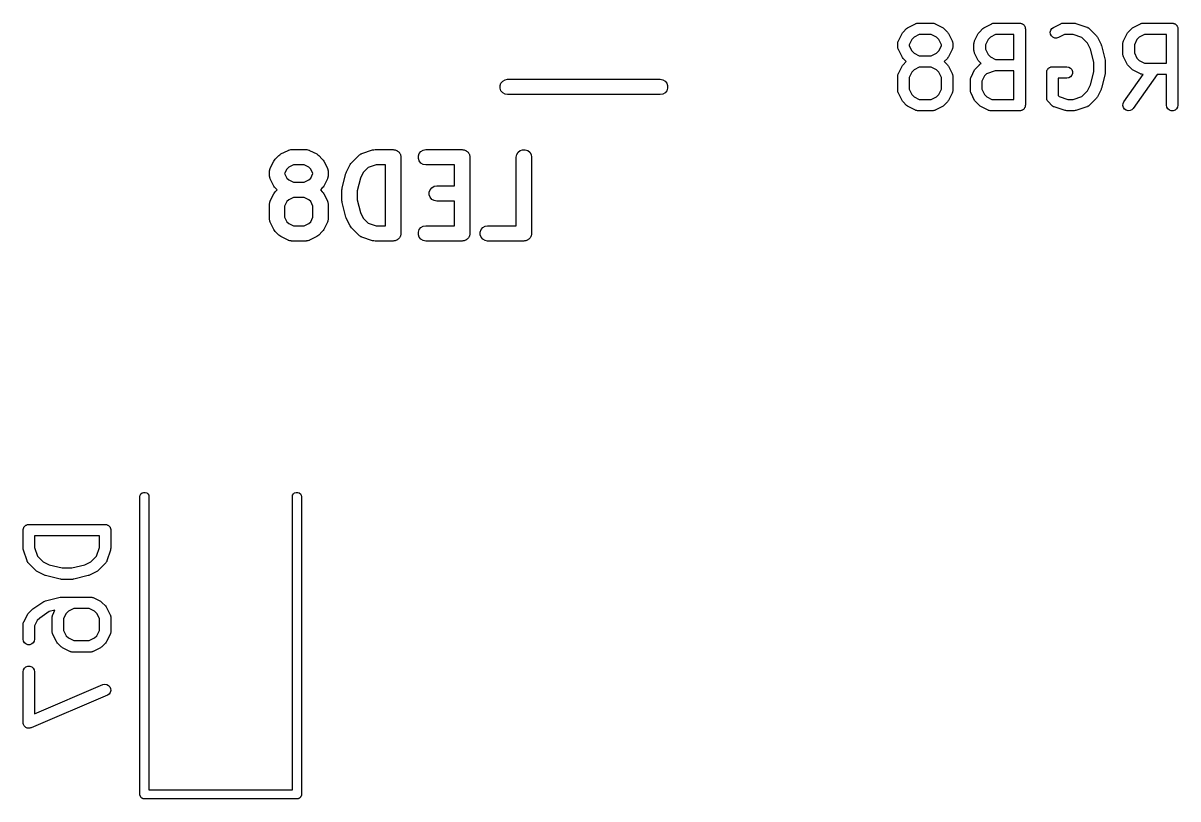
# Model space of a CAD drawing. Extents: x 48 to 353, y -143 to -50.
# Drawn here: x 160.92 to 176.06, y -135.66 to -125.49 of the extents above; entities that cross this region are included whole.
import ezdxf

# ---------------------------------------------------------------- set-up
doc = ezdxf.new("R2010")
doc.units = 0
doc.header["$MEASUREMENT"] = 0
doc.layers.add('BLACK', color=7, linetype='CONTINUOUS')

msp = doc.modelspace()

# ---------------------------------------------------------------- linework, layer by layer
at = {"layer": 'Black'}
for p, q in [((172.528, -125.544), (172.623, -125.496)), ((172.623, -125.496), (172.627, -125.495)), ((172.627, -125.495), (172.631, -125.493)), ((172.631, -125.493), (172.64, -125.491)), ((172.64, -125.491), (172.648, -125.489)), ((172.648, -125.489), (172.653, -125.489)), ((172.653, -125.489), (172.657, -125.488)), ((172.657, -125.488), (172.847, -125.488)), ((172.847, -125.488), (172.851, -125.489)), ((172.851, -125.489), (172.856, -125.489)), ((172.856, -125.489), (172.864, -125.491)), ((172.864, -125.491), (172.873, -125.493)), ((172.873, -125.493), (172.877, -125.495)), ((172.877, -125.495), (172.881, -125.496)), ((172.881, -125.496), (172.976, -125.544)), ((173.528, -125.544), (173.623, -125.496)), ((173.623, -125.496), (173.627, -125.495)), ((173.627, -125.495), (173.631, -125.493)), ((173.631, -125.493), (173.64, -125.491)), ((173.64, -125.491), (173.648, -125.489)), ((173.648, -125.489), (173.653, -125.489)), ((173.653, -125.489), (173.657, -125.488)), ((173.657, -125.488), (173.99, -125.488)), ((173.99, -125.488), (173.997, -125.49)), ((173.997, -125.49), (174.003, -125.49)), ((174.003, -125.49), (174.009, -125.492)), ((174.009, -125.492), (174.016, -125.493)), ((174.016, -125.493), (174.021, -125.496)), ((174.021, -125.496), (174.028, -125.498)), ((174.028, -125.498), (174.033, -125.503)), ((174.033, -125.503), (174.038, -125.506)), ((174.038, -125.506), (174.043, -125.511)), ((174.043, -125.511), (174.048, -125.515)), ((174.048, -125.515), (174.051, -125.521)), ((174.051, -125.521), (174.055, -125.526)), ((174.055, -125.526), (174.057, -125.532)), ((174.057, -125.532), (174.061, -125.538)), ((174.061, -125.538), (174.062, -125.544)), ((174.433, -125.544), (174.528, -125.496)), ((174.528, -125.496), (174.532, -125.495)), ((174.532, -125.495), (174.536, -125.493)), ((174.536, -125.493), (174.545, -125.491)), ((174.545, -125.491), (174.553, -125.489)), ((174.553, -125.489), (174.557, -125.489)), ((174.557, -125.489), (174.562, -125.488)), ((174.562, -125.488), (174.704, -125.488)), ((174.704, -125.488), (174.716, -125.49)), ((174.716, -125.49), (174.728, -125.492)), ((174.728, -125.492), (174.871, -125.54)), ((174.871, -125.54), (174.875, -125.542)), ((174.875, -125.542), (174.879, -125.543)), ((174.879, -125.543), (174.886, -125.548)), ((175.48, -125.544), (175.576, -125.496)), ((175.576, -125.496), (175.58, -125.495)), ((175.58, -125.495), (175.583, -125.493)), ((175.583, -125.493), (175.592, -125.491)), ((175.592, -125.491), (175.601, -125.489)), ((175.601, -125.489), (175.605, -125.489)), ((175.605, -125.489), (175.609, -125.488)), ((175.609, -125.488), (175.99, -125.488)), ((175.99, -125.488), (175.997, -125.49)), ((175.997, -125.49), (176.003, -125.49)), ((176.003, -125.49), (176.009, -125.492)), ((176.009, -125.492), (176.016, -125.493)), ((176.016, -125.493), (176.021, -125.496)), ((176.021, -125.496), (176.028, -125.498)), ((176.028, -125.498), (176.033, -125.503)), ((176.033, -125.503), (176.038, -125.506)), ((176.038, -125.506), (176.043, -125.511)), ((176.043, -125.511), (176.048, -125.515)), ((176.048, -125.515), (176.051, -125.521)), ((176.051, -125.521), (176.055, -125.526)), ((176.055, -125.526), (176.057, -125.532)), ((176.057, -125.532), (176.061, -125.538)), ((176.061, -125.538), (176.062, -125.544)), ((172.399, -125.72), (172.447, -125.625)), ((172.447, -125.625), (172.454, -125.615)), ((172.454, -125.615), (172.461, -125.606)), ((172.461, -125.606), (172.508, -125.558)), ((172.508, -125.558), (172.518, -125.551)), ((172.518, -125.551), (172.528, -125.544)), ((172.606, -125.673), (172.576, -125.703)), ((172.674, -125.638), (172.606, -125.673)), ((172.83, -125.638), (172.674, -125.638)), ((172.898, -125.673), (172.83, -125.638)), ((172.928, -125.703), (172.898, -125.673)), ((172.976, -125.544), (172.986, -125.551)), ((172.986, -125.551), (172.996, -125.558)), ((172.996, -125.558), (173.043, -125.606)), ((173.043, -125.606), (173.05, -125.615)), ((173.05, -125.615), (173.057, -125.625)), ((173.057, -125.625), (173.105, -125.72)), ((173.399, -125.72), (173.447, -125.625)), ((173.447, -125.625), (173.454, -125.615)), ((173.454, -125.615), (173.461, -125.606)), ((173.461, -125.606), (173.508, -125.558)), ((173.508, -125.558), (173.518, -125.551)), ((173.518, -125.551), (173.528, -125.544)), ((173.606, -125.673), (173.576, -125.703)), ((173.674, -125.638), (173.606, -125.673)), ((173.915, -125.638), (173.674, -125.638)), ((173.915, -125.965), (173.915, -125.638)), ((174.062, -125.544), (174.064, -125.55)), ((174.064, -125.55), (174.064, -125.557)), ((174.064, -125.557), (174.065, -125.563)), ((174.065, -125.563), (174.065, -126.563)), ((174.391, -125.607), (174.397, -125.581)), ((174.394, -125.632), (174.391, -125.607)), ((174.406, -125.656), (174.394, -125.632)), ((174.397, -125.581), (174.412, -125.559)), ((174.425, -125.674), (174.406, -125.656)), ((174.412, -125.559), (174.433, -125.544)), ((174.449, -125.684), (174.425, -125.674)), ((174.475, -125.686), (174.449, -125.684)), ((174.5, -125.678), (174.475, -125.686)), ((174.579, -125.638), (174.5, -125.678)), ((174.692, -125.638), (174.579, -125.638)), ((174.807, -125.677), (174.692, -125.638)), ((174.881, -125.751), (174.807, -125.677)), ((174.886, -125.548), (174.894, -125.552)), ((174.894, -125.552), (174.897, -125.555)), ((174.897, -125.555), (174.9, -125.558)), ((174.9, -125.558), (174.996, -125.653)), ((174.996, -125.653), (175.002, -125.663)), ((175.002, -125.663), (175.01, -125.673)), ((175.01, -125.673), (175.057, -125.768)), ((175.352, -125.72), (175.399, -125.625)), ((175.399, -125.625), (175.406, -125.615)), ((175.406, -125.615), (175.413, -125.606)), ((175.413, -125.606), (175.461, -125.558)), ((175.461, -125.558), (175.471, -125.551)), ((175.471, -125.551), (175.48, -125.544)), ((175.558, -125.673), (175.528, -125.703)), ((175.627, -125.638), (175.558, -125.673)), ((175.915, -125.638), (175.627, -125.638)), ((175.915, -126.012), (175.915, -125.638)), ((176.062, -125.544), (176.064, -125.55)), ((176.064, -125.55), (176.064, -125.557)), ((176.064, -125.557), (176.065, -125.563)), ((176.065, -125.563), (176.065, -126.563)), ((172.391, -125.754), (172.392, -125.75)), ((172.391, -125.801), (172.391, -125.754)), ((172.392, -125.806), (172.391, -125.801)), ((172.392, -125.745), (172.394, -125.737)), ((172.392, -125.75), (172.392, -125.745)), ((172.392, -125.81), (172.392, -125.806)), ((172.394, -125.818), (172.392, -125.81)), ((172.394, -125.737), (172.396, -125.728)), ((172.396, -125.827), (172.394, -125.818)), ((172.396, -125.728), (172.398, -125.724)), ((172.398, -125.831), (172.396, -125.827)), ((172.398, -125.724), (172.399, -125.72)), ((172.399, -125.835), (172.398, -125.831)), ((172.447, -125.93), (172.399, -125.835)), ((172.576, -125.703), (172.541, -125.772)), ((172.541, -125.772), (172.541, -125.784)), ((172.541, -125.784), (172.576, -125.852)), ((172.963, -125.772), (172.928, -125.703)), ((172.928, -125.852), (172.963, -125.784)), ((172.963, -125.784), (172.963, -125.772)), ((173.105, -125.835), (173.057, -125.93)), ((173.105, -125.72), (173.106, -125.724)), ((173.106, -125.831), (173.105, -125.835)), ((173.106, -125.724), (173.108, -125.728)), ((173.108, -125.827), (173.106, -125.831)), ((173.108, -125.728), (173.11, -125.737)), ((173.11, -125.818), (173.108, -125.827)), ((173.11, -125.737), (173.112, -125.745)), ((173.112, -125.81), (173.11, -125.818)), ((173.112, -125.745), (173.112, -125.75)), ((173.112, -125.75), (173.113, -125.754)), ((173.113, -125.801), (173.112, -125.806)), ((173.112, -125.806), (173.112, -125.81)), ((173.113, -125.754), (173.113, -125.801)), ((173.391, -125.754), (173.392, -125.75)), ((173.391, -125.849), (173.391, -125.754)), ((173.392, -125.745), (173.394, -125.737)), ((173.392, -125.75), (173.392, -125.745)), ((173.394, -125.737), (173.396, -125.728)), ((173.396, -125.728), (173.398, -125.724)), ((173.398, -125.724), (173.399, -125.72)), ((173.576, -125.703), (173.541, -125.772)), ((173.541, -125.772), (173.541, -125.831)), ((173.541, -125.831), (173.576, -125.9)), ((174.919, -125.828), (174.881, -125.751)), ((174.963, -126.001), (174.919, -125.828)), ((175.057, -125.768), (175.06, -125.776)), ((175.06, -125.776), (175.063, -125.783)), ((175.063, -125.783), (175.11, -125.974)), ((175.344, -125.745), (175.347, -125.737)), ((175.344, -125.75), (175.344, -125.745)), ((175.344, -125.754), (175.344, -125.75)), ((175.344, -125.897), (175.344, -125.754)), ((175.347, -125.737), (175.348, -125.728)), ((175.348, -125.728), (175.35, -125.724)), ((175.35, -125.724), (175.352, -125.72)), ((175.528, -125.703), (175.494, -125.772)), ((175.494, -125.772), (175.494, -125.879)), ((172.454, -125.94), (172.447, -125.93)), ((172.461, -125.95), (172.454, -125.94)), ((172.503, -125.992), (172.461, -125.95)), ((172.461, -126.034), (172.503, -125.992)), ((172.576, -125.852), (172.606, -125.883)), ((172.606, -125.883), (172.674, -125.917)), ((172.674, -125.917), (172.83, -125.917)), ((172.83, -125.917), (172.898, -125.883)), ((172.898, -125.883), (172.928, -125.852)), ((173.043, -125.95), (173.001, -125.992)), ((173.001, -125.992), (173.043, -126.034)), ((173.05, -125.94), (173.043, -125.95)), ((173.057, -125.93), (173.05, -125.94)), ((173.392, -125.853), (173.391, -125.849)), ((173.392, -125.858), (173.392, -125.853)), ((173.394, -125.866), (173.392, -125.858)), ((173.396, -125.875), (173.394, -125.866)), ((173.398, -125.878), (173.396, -125.875)), ((173.399, -125.883), (173.398, -125.878)), ((173.447, -125.978), (173.399, -125.883)), ((173.454, -125.988), (173.447, -125.978)), ((173.461, -125.997), (173.454, -125.988)), ((173.483, -126.019), (173.461, -125.997)), ((173.576, -125.9), (173.606, -125.93)), ((173.606, -125.93), (173.674, -125.965)), ((173.674, -125.965), (173.915, -125.965)), ((175.11, -125.974), (175.111, -125.983)), ((175.111, -125.983), (175.113, -125.992)), ((175.113, -125.992), (175.113, -126.135)), ((175.344, -125.901), (175.344, -125.897)), ((175.344, -125.905), (175.344, -125.901)), ((175.347, -125.914), (175.344, -125.905)), ((175.348, -125.922), (175.347, -125.914)), ((175.35, -125.926), (175.348, -125.922)), ((175.352, -125.93), (175.35, -125.926)), ((175.399, -126.025), (175.352, -125.93)), ((175.494, -125.879), (175.528, -125.948)), ((175.528, -125.948), (175.558, -125.978)), ((175.558, -125.978), (175.627, -126.012)), ((172.398, -126.153), (172.399, -126.149)), ((172.399, -126.149), (172.447, -126.054)), ((172.447, -126.054), (172.454, -126.044)), ((172.454, -126.044), (172.461, -126.034)), ((172.576, -126.132), (172.541, -126.2)), ((172.606, -126.101), (172.576, -126.132)), ((172.674, -126.067), (172.606, -126.101)), ((172.83, -126.067), (172.674, -126.067)), ((172.898, -126.101), (172.83, -126.067)), ((172.928, -126.132), (172.898, -126.101)), ((172.963, -126.2), (172.928, -126.132)), ((173.043, -126.034), (173.05, -126.044)), ((173.05, -126.044), (173.057, -126.054)), ((173.057, -126.054), (173.105, -126.149)), ((173.105, -126.149), (173.106, -126.153)), ((173.352, -126.197), (173.399, -126.101)), ((173.399, -126.101), (173.406, -126.092)), ((173.406, -126.092), (173.413, -126.082)), ((173.413, -126.082), (173.461, -126.034)), ((173.461, -126.034), (173.464, -126.032)), ((173.464, -126.032), (173.467, -126.028)), ((173.467, -126.028), (173.475, -126.024)), ((173.475, -126.024), (173.482, -126.019)), ((173.482, -126.019), (173.483, -126.019)), ((173.669, -126.115), (173.554, -126.153)), ((173.915, -126.115), (173.669, -126.115)), ((173.915, -126.488), (173.915, -126.115)), ((174.344, -126.135), (174.345, -126.128)), ((174.344, -126.468), (174.344, -126.135)), ((174.345, -126.122), (174.347, -126.116)), ((174.345, -126.128), (174.345, -126.122)), ((174.347, -126.116), (174.348, -126.109)), ((174.348, -126.109), (174.351, -126.103)), ((174.351, -126.103), (174.354, -126.097)), ((174.354, -126.097), (174.358, -126.092)), ((174.358, -126.092), (174.361, -126.087)), ((174.361, -126.087), (174.366, -126.082)), ((174.366, -126.082), (174.37, -126.077)), ((174.37, -126.077), (174.376, -126.074)), ((174.376, -126.074), (174.381, -126.07)), ((174.381, -126.07), (174.387, -126.068)), ((174.387, -126.068), (174.393, -126.064)), ((174.393, -126.064), (174.399, -126.063)), ((174.399, -126.063), (174.406, -126.061)), ((174.406, -126.061), (174.412, -126.061)), ((174.412, -126.061), (174.419, -126.06)), ((174.419, -126.06), (174.609, -126.06)), ((174.609, -126.06), (174.635, -126.064)), ((174.635, -126.064), (174.657, -126.077)), ((174.657, -126.077), (174.674, -126.097)), ((174.674, -126.097), (174.683, -126.122)), ((174.683, -126.148), (174.674, -126.172)), ((174.683, -126.122), (174.683, -126.148)), ((174.919, -126.299), (174.963, -126.126)), ((174.963, -126.126), (174.963, -126.001)), ((175.111, -126.144), (175.11, -126.153)), ((175.113, -126.135), (175.111, -126.144)), ((175.406, -126.035), (175.399, -126.025)), ((175.413, -126.045), (175.406, -126.035)), ((175.461, -126.093), (175.413, -126.045)), ((175.471, -126.099), (175.461, -126.093)), ((175.48, -126.107), (175.471, -126.099)), ((175.576, -126.154), (175.48, -126.107)), ((175.627, -126.012), (175.915, -126.012)), ((167.177, -126.308), (167.188, -126.275)), ((167.188, -126.275), (167.211, -126.248)), ((167.211, -126.248), (167.241, -126.231)), ((167.241, -126.231), (167.275, -126.225)), ((167.275, -126.225), (169.275, -126.225)), ((169.275, -126.225), (169.309, -126.231)), ((169.309, -126.231), (169.339, -126.248)), ((169.339, -126.248), (169.362, -126.275)), ((169.362, -126.275), (169.373, -126.308)), ((172.391, -126.182), (172.392, -126.178)), ((172.391, -126.373), (172.391, -126.182)), ((172.392, -126.174), (172.394, -126.165)), ((172.392, -126.178), (172.392, -126.174)), ((172.394, -126.165), (172.396, -126.157)), ((172.396, -126.157), (172.398, -126.153)), ((172.541, -126.2), (172.541, -126.355)), ((172.963, -126.355), (172.963, -126.2)), ((173.106, -126.153), (173.108, -126.157)), ((173.108, -126.157), (173.11, -126.165)), ((173.11, -126.165), (173.112, -126.174)), ((173.112, -126.174), (173.112, -126.178)), ((173.112, -126.178), (173.113, -126.182)), ((173.113, -126.182), (173.113, -126.373)), ((173.344, -126.221), (173.347, -126.213)), ((173.344, -126.226), (173.344, -126.221)), ((173.344, -126.23), (173.344, -126.226)), ((173.344, -126.373), (173.344, -126.23)), ((173.347, -126.213), (173.348, -126.204)), ((173.348, -126.204), (173.35, -126.201)), ((173.35, -126.201), (173.352, -126.197)), ((173.528, -126.179), (173.494, -126.248)), ((173.494, -126.248), (173.494, -126.355)), ((173.554, -126.153), (173.528, -126.179)), ((174.609, -126.21), (174.494, -126.21)), ((174.494, -126.21), (174.494, -126.437)), ((174.635, -126.205), (174.609, -126.21)), ((174.657, -126.192), (174.635, -126.205)), ((174.674, -126.172), (174.657, -126.192)), ((174.881, -126.376), (174.919, -126.299)), ((175.11, -126.153), (175.063, -126.343)), ((175.357, -126.52), (175.608, -126.162)), ((175.791, -126.162), (175.48, -126.606)), ((175.58, -126.156), (175.576, -126.154)), ((175.583, -126.158), (175.58, -126.156)), ((175.592, -126.159), (175.583, -126.158)), ((175.601, -126.162), (175.592, -126.159)), ((175.605, -126.161), (175.601, -126.162)), ((175.608, -126.162), (175.605, -126.161)), ((175.915, -126.162), (175.791, -126.162)), ((175.915, -126.563), (175.915, -126.162)), ((167.177, -126.342), (167.177, -126.308)), ((167.188, -126.375), (167.177, -126.342)), ((167.211, -126.402), (167.188, -126.375)), ((167.241, -126.419), (167.211, -126.402)), ((167.275, -126.425), (167.241, -126.419)), ((169.275, -126.425), (167.275, -126.425)), ((169.309, -126.419), (169.275, -126.425)), ((169.339, -126.402), (169.309, -126.419)), ((169.362, -126.375), (169.339, -126.402)), ((169.373, -126.342), (169.362, -126.375)), ((169.373, -126.308), (169.373, -126.342)), ((172.392, -126.377), (172.391, -126.373)), ((172.392, -126.381), (172.392, -126.377)), ((172.394, -126.39), (172.392, -126.381)), ((172.396, -126.399), (172.394, -126.39)), ((172.398, -126.402), (172.396, -126.399)), ((172.399, -126.406), (172.398, -126.402)), ((172.447, -126.502), (172.399, -126.406)), ((172.541, -126.355), (172.576, -126.424)), ((172.576, -126.424), (172.606, -126.454)), ((172.898, -126.454), (172.928, -126.424)), ((172.928, -126.424), (172.963, -126.355)), ((173.105, -126.406), (173.057, -126.502)), ((173.106, -126.402), (173.105, -126.406)), ((173.108, -126.399), (173.106, -126.402)), ((173.11, -126.39), (173.108, -126.399)), ((173.112, -126.381), (173.11, -126.39)), ((173.113, -126.373), (173.112, -126.377)), ((173.112, -126.377), (173.112, -126.381)), ((173.344, -126.377), (173.344, -126.373)), ((173.344, -126.381), (173.344, -126.377)), ((173.347, -126.39), (173.344, -126.381)), ((173.348, -126.399), (173.347, -126.39)), ((173.35, -126.402), (173.348, -126.399)), ((173.352, -126.406), (173.35, -126.402)), ((173.399, -126.502), (173.352, -126.406)), ((173.494, -126.355), (173.528, -126.424)), ((173.528, -126.424), (173.558, -126.454)), ((174.494, -126.437), (174.507, -126.45)), ((174.507, -126.45), (174.621, -126.488)), ((174.692, -126.488), (174.807, -126.45)), ((174.807, -126.45), (174.881, -126.376)), ((175.057, -126.359), (175.01, -126.454)), ((175.06, -126.351), (175.057, -126.359)), ((175.063, -126.343), (175.06, -126.351)), ((172.454, -126.511), (172.447, -126.502)), ((172.461, -126.521), (172.454, -126.511)), ((172.508, -126.569), (172.461, -126.521)), ((172.518, -126.576), (172.508, -126.569)), ((172.528, -126.583), (172.518, -126.576)), ((172.623, -126.63), (172.528, -126.583)), ((172.606, -126.454), (172.674, -126.488)), ((172.674, -126.488), (172.83, -126.488)), ((172.83, -126.488), (172.898, -126.454)), ((172.976, -126.583), (172.881, -126.63)), ((172.986, -126.576), (172.976, -126.583)), ((172.996, -126.569), (172.986, -126.576)), ((173.043, -126.521), (172.996, -126.569)), ((173.05, -126.511), (173.043, -126.521)), ((173.057, -126.502), (173.05, -126.511)), ((173.406, -126.511), (173.399, -126.502)), ((173.413, -126.521), (173.406, -126.511)), ((173.461, -126.569), (173.413, -126.521)), ((173.471, -126.576), (173.461, -126.569)), ((173.48, -126.583), (173.471, -126.576)), ((173.576, -126.63), (173.48, -126.583)), ((173.558, -126.454), (173.627, -126.488)), ((173.627, -126.488), (173.915, -126.488)), ((174.055, -126.601), (174.051, -126.606)), ((174.057, -126.595), (174.055, -126.601)), ((174.061, -126.589), (174.057, -126.595)), ((174.062, -126.583), (174.061, -126.589)), ((174.064, -126.576), (174.062, -126.583)), ((174.065, -126.563), (174.064, -126.57)), ((174.064, -126.57), (174.064, -126.576)), ((174.344, -126.471), (174.344, -126.468)), ((174.344, -126.475), (174.344, -126.471)), ((174.346, -126.484), (174.344, -126.475)), ((174.348, -126.494), (174.346, -126.484)), ((174.35, -126.497), (174.348, -126.494)), ((174.351, -126.5), (174.35, -126.497)), ((174.356, -126.508), (174.351, -126.5)), ((174.361, -126.516), (174.356, -126.508)), ((174.364, -126.518), (174.361, -126.516)), ((174.366, -126.521), (174.364, -126.518)), ((174.413, -126.569), (174.366, -126.521)), ((174.417, -126.571), (174.413, -126.569)), ((174.42, -126.575), (174.417, -126.571)), ((174.427, -126.579), (174.42, -126.575)), ((174.435, -126.584), (174.427, -126.579)), ((174.439, -126.585), (174.435, -126.584)), ((174.443, -126.587), (174.439, -126.585)), ((174.585, -126.635), (174.443, -126.587)), ((174.621, -126.488), (174.692, -126.488)), ((174.871, -126.587), (174.728, -126.635)), ((174.875, -126.585), (174.871, -126.587)), ((174.879, -126.584), (174.875, -126.585)), ((174.886, -126.579), (174.879, -126.584)), ((174.894, -126.575), (174.886, -126.579)), ((174.897, -126.571), (174.894, -126.575)), ((174.9, -126.569), (174.897, -126.571)), ((174.996, -126.474), (174.9, -126.569)), ((175.002, -126.464), (174.996, -126.474)), ((175.01, -126.454), (175.002, -126.464)), ((175.344, -126.57), (175.346, -126.544)), ((175.351, -126.595), (175.344, -126.57)), ((175.346, -126.544), (175.357, -126.52)), ((175.366, -126.616), (175.351, -126.595)), ((175.92, -126.589), (175.915, -126.563)), ((175.933, -126.612), (175.92, -126.589)), ((176.061, -126.589), (176.048, -126.612)), ((176.065, -126.563), (176.061, -126.589)), ((172.627, -126.632), (172.623, -126.63)), ((172.631, -126.634), (172.627, -126.632)), ((172.64, -126.635), (172.631, -126.634)), ((172.648, -126.638), (172.64, -126.635)), ((172.653, -126.638), (172.648, -126.638)), ((172.657, -126.638), (172.653, -126.638)), ((172.847, -126.638), (172.657, -126.638)), ((172.851, -126.638), (172.847, -126.638)), ((172.856, -126.638), (172.851, -126.638)), ((172.864, -126.635), (172.856, -126.638)), ((172.873, -126.634), (172.864, -126.635)), ((172.877, -126.632), (172.873, -126.634)), ((172.881, -126.63), (172.877, -126.632)), ((173.58, -126.632), (173.576, -126.63)), ((173.583, -126.634), (173.58, -126.632)), ((173.592, -126.635), (173.583, -126.634)), ((173.601, -126.638), (173.592, -126.635)), ((173.605, -126.638), (173.601, -126.638)), ((173.609, -126.638), (173.605, -126.638)), ((173.99, -126.638), (173.609, -126.638)), ((173.997, -126.637), (173.99, -126.638)), ((174.003, -126.637), (173.997, -126.637)), ((174.009, -126.635), (174.003, -126.637)), ((174.016, -126.634), (174.009, -126.635)), ((174.021, -126.631), (174.016, -126.634)), ((174.028, -126.628), (174.021, -126.631)), ((174.033, -126.624), (174.028, -126.628)), ((174.038, -126.621), (174.033, -126.624)), ((174.043, -126.616), (174.038, -126.621)), ((174.048, -126.612), (174.043, -126.616)), ((174.051, -126.606), (174.048, -126.612)), ((174.597, -126.636), (174.585, -126.635)), ((174.609, -126.638), (174.597, -126.636)), ((174.704, -126.638), (174.609, -126.638)), ((174.716, -126.636), (174.704, -126.638)), ((174.728, -126.635), (174.716, -126.636)), ((175.387, -126.631), (175.366, -126.616)), ((175.412, -126.638), (175.387, -126.631)), ((175.438, -126.636), (175.412, -126.638)), ((175.462, -126.625), (175.438, -126.636)), ((175.48, -126.606), (175.462, -126.625)), ((175.953, -126.628), (175.933, -126.612)), ((175.977, -126.637), (175.953, -126.628)), ((176.003, -126.637), (175.977, -126.637)), ((176.028, -126.628), (176.003, -126.637)), ((176.048, -126.612), (176.028, -126.628)), ((164.289, -127.214), (164.301, -127.204)), ((164.301, -127.204), (164.397, -127.157)), ((164.397, -127.157), (164.402, -127.155)), ((164.402, -127.155), (164.407, -127.152)), ((164.407, -127.152), (164.419, -127.15)), ((164.419, -127.15), (164.43, -127.147)), ((164.43, -127.147), (164.436, -127.147)), ((164.436, -127.147), (164.441, -127.146)), ((164.441, -127.146), (164.632, -127.146)), ((164.632, -127.146), (164.638, -127.147)), ((164.638, -127.147), (164.643, -127.147)), ((164.643, -127.147), (164.655, -127.15)), ((164.655, -127.15), (164.666, -127.152)), ((164.666, -127.152), (164.671, -127.155)), ((164.671, -127.155), (164.677, -127.157)), ((164.677, -127.157), (164.772, -127.204)), ((164.772, -127.204), (164.785, -127.214)), ((165.342, -127.21), (165.351, -127.203)), ((165.351, -127.203), (165.357, -127.202)), ((165.357, -127.202), (165.362, -127.199)), ((165.362, -127.199), (165.505, -127.151)), ((165.505, -127.151), (165.521, -127.149)), ((165.521, -127.149), (165.537, -127.146)), ((165.537, -127.146), (165.775, -127.146)), ((165.775, -127.146), (165.783, -127.148)), ((165.783, -127.148), (165.792, -127.148)), ((165.792, -127.148), (165.8, -127.151)), ((165.8, -127.151), (165.809, -127.152)), ((165.809, -127.152), (165.816, -127.157)), ((165.816, -127.157), (165.825, -127.16)), ((165.825, -127.16), (165.831, -127.165)), ((165.831, -127.165), (165.839, -127.17)), ((165.839, -127.17), (165.845, -127.176)), ((165.845, -127.176), (165.851, -127.182)), ((165.851, -127.182), (165.856, -127.189)), ((165.856, -127.189), (165.861, -127.196)), ((165.861, -127.196), (165.864, -127.204)), ((165.864, -127.204), (165.869, -127.212)), ((166.105, -127.229), (166.117, -127.196)), ((166.117, -127.196), (166.139, -127.17)), ((166.139, -127.17), (166.169, -127.152)), ((166.169, -127.152), (166.203, -127.146)), ((166.203, -127.146), (166.679, -127.146)), ((166.679, -127.146), (166.688, -127.148)), ((166.688, -127.148), (166.697, -127.148)), ((166.697, -127.148), (166.705, -127.151)), ((166.705, -127.151), (166.714, -127.152)), ((166.714, -127.152), (166.721, -127.157)), ((166.721, -127.157), (166.729, -127.16)), ((166.729, -127.16), (166.736, -127.165)), ((166.736, -127.165), (166.744, -127.17)), ((166.744, -127.17), (166.749, -127.176)), ((166.749, -127.176), (166.756, -127.182)), ((166.756, -127.182), (166.76, -127.189)), ((166.76, -127.189), (166.766, -127.196)), ((166.766, -127.196), (166.769, -127.204)), ((166.769, -127.204), (166.773, -127.212)), ((167.395, -127.212), (167.412, -127.182)), ((167.412, -127.182), (167.439, -127.16)), ((167.439, -127.16), (167.472, -127.148)), ((167.472, -127.148), (167.506, -127.148)), ((167.506, -127.148), (167.539, -127.16)), ((167.539, -127.16), (167.566, -127.182)), ((167.566, -127.182), (167.583, -127.212)), ((164.161, -127.392), (164.209, -127.297)), ((164.209, -127.297), (164.219, -127.284)), ((164.219, -127.284), (164.228, -127.271)), ((164.228, -127.271), (164.275, -127.223)), ((164.275, -127.223), (164.289, -127.214)), ((164.465, -127.346), (164.405, -127.376)), ((164.608, -127.346), (164.465, -127.346)), ((164.668, -127.376), (164.608, -127.346)), ((164.785, -127.214), (164.798, -127.223)), ((164.798, -127.223), (164.845, -127.271)), ((164.845, -127.271), (164.855, -127.284)), ((164.855, -127.284), (164.864, -127.297)), ((164.864, -127.297), (164.912, -127.392)), ((165.161, -127.44), (165.209, -127.344)), ((165.209, -127.344), (165.219, -127.331)), ((165.219, -127.331), (165.228, -127.318)), ((165.228, -127.318), (165.323, -127.223)), ((165.323, -127.223), (165.328, -127.22)), ((165.328, -127.22), (165.332, -127.215)), ((165.332, -127.215), (165.342, -127.21)), ((165.553, -127.346), (165.448, -127.381)), ((165.675, -127.346), (165.553, -127.346)), ((165.675, -128.146), (165.675, -127.346)), ((165.869, -127.212), (165.87, -127.221)), ((165.87, -127.221), (165.873, -127.229)), ((165.873, -127.229), (165.873, -127.238)), ((165.873, -127.238), (165.875, -127.246)), ((165.875, -127.246), (165.875, -128.246)), ((166.105, -127.263), (166.105, -127.229)), ((166.117, -127.296), (166.105, -127.263)), ((166.139, -127.323), (166.117, -127.296)), ((166.169, -127.34), (166.139, -127.323)), ((166.203, -127.346), (166.169, -127.34)), ((166.579, -127.346), (166.203, -127.346)), ((166.579, -127.622), (166.579, -127.346)), ((166.773, -127.212), (166.775, -127.221)), ((166.775, -127.221), (166.778, -127.229)), ((166.778, -127.229), (166.778, -127.238)), ((166.778, -127.238), (166.779, -127.246)), ((166.779, -127.246), (166.779, -128.246)), ((167.389, -127.246), (167.395, -127.212)), ((167.389, -128.146), (167.389, -127.246)), ((167.583, -127.212), (167.589, -127.246)), ((167.589, -127.246), (167.589, -128.246)), ((164.151, -127.437), (164.152, -127.431)), ((164.151, -127.484), (164.151, -127.437)), ((164.152, -127.49), (164.151, -127.484)), ((164.152, -127.425), (164.155, -127.414)), ((164.152, -127.431), (164.152, -127.425)), ((164.152, -127.496), (164.152, -127.49)), ((164.155, -127.507), (164.152, -127.496)), ((164.155, -127.414), (164.157, -127.402)), ((164.157, -127.518), (164.155, -127.507)), ((164.157, -127.402), (164.16, -127.397)), ((164.16, -127.397), (164.161, -127.392)), ((164.381, -127.401), (164.351, -127.46)), ((164.351, -127.46), (164.351, -127.461)), ((164.351, -127.461), (164.381, -127.52)), ((164.405, -127.376), (164.381, -127.401)), ((164.693, -127.401), (164.668, -127.376)), ((164.722, -127.46), (164.693, -127.401)), ((164.693, -127.52), (164.722, -127.461)), ((164.722, -127.461), (164.722, -127.46)), ((164.912, -127.392), (164.913, -127.397)), ((164.913, -127.397), (164.916, -127.402)), ((164.916, -127.402), (164.918, -127.414)), ((164.918, -127.507), (164.916, -127.518)), ((164.918, -127.414), (164.922, -127.425)), ((164.922, -127.496), (164.918, -127.507)), ((164.922, -127.425), (164.921, -127.431)), ((164.921, -127.431), (164.922, -127.437)), ((164.922, -127.484), (164.921, -127.49)), ((164.921, -127.49), (164.922, -127.496)), ((164.922, -127.437), (164.922, -127.484)), ((165.106, -127.65), (165.154, -127.46)), ((165.154, -127.46), (165.158, -127.45)), ((165.158, -127.45), (165.161, -127.44)), ((165.381, -127.448), (165.345, -127.519)), ((165.448, -127.381), (165.381, -127.448)), ((164.16, -127.523), (164.157, -127.518)), ((164.161, -127.529), (164.16, -127.523)), ((164.209, -127.624), (164.161, -127.529)), ((164.219, -127.637), (164.209, -127.624)), ((164.228, -127.65), (164.219, -127.637)), ((164.252, -127.675), (164.228, -127.65)), ((164.381, -127.52), (164.405, -127.545)), ((164.405, -127.545), (164.465, -127.575)), ((164.465, -127.575), (164.608, -127.575)), ((164.608, -127.575), (164.668, -127.545)), ((164.668, -127.545), (164.693, -127.52)), ((164.845, -127.65), (164.821, -127.675)), ((164.855, -127.637), (164.845, -127.65)), ((164.864, -127.624), (164.855, -127.637)), ((164.912, -127.529), (164.864, -127.624)), ((164.913, -127.523), (164.912, -127.529)), ((164.916, -127.518), (164.913, -127.523)), ((165.103, -127.675), (165.105, -127.663)), ((165.105, -127.663), (165.106, -127.65)), ((165.345, -127.519), (165.303, -127.687)), ((166.26, -127.672), (166.282, -127.646)), ((166.282, -127.646), (166.312, -127.628)), ((166.312, -127.628), (166.346, -127.622)), ((166.346, -127.622), (166.579, -127.622)), ((164.161, -127.82), (164.209, -127.725)), ((164.209, -127.725), (164.219, -127.712)), ((164.219, -127.712), (164.228, -127.699)), ((164.228, -127.699), (164.252, -127.675)), ((164.405, -127.805), (164.381, -127.829)), ((164.465, -127.775), (164.405, -127.805)), ((164.608, -127.775), (164.465, -127.775)), ((164.668, -127.805), (164.608, -127.775)), ((164.693, -127.829), (164.668, -127.805)), ((164.821, -127.675), (164.845, -127.699)), ((164.845, -127.699), (164.855, -127.712)), ((164.855, -127.712), (164.864, -127.725)), ((164.864, -127.725), (164.912, -127.82)), ((165.103, -127.818), (165.103, -127.675)), ((165.303, -127.687), (165.303, -127.805)), ((165.303, -127.805), (165.345, -127.973)), ((166.248, -127.705), (166.26, -127.672)), ((166.248, -127.74), (166.248, -127.705)), ((166.26, -127.772), (166.248, -127.74)), ((166.282, -127.799), (166.26, -127.772)), ((166.312, -127.816), (166.282, -127.799)), ((164.151, -127.865), (164.152, -127.859)), ((164.151, -128.056), (164.151, -127.865)), ((164.152, -127.854), (164.155, -127.843)), ((164.152, -127.859), (164.152, -127.854)), ((164.155, -127.843), (164.157, -127.831)), ((164.157, -127.831), (164.16, -127.826)), ((164.16, -127.826), (164.161, -127.82)), ((164.381, -127.829), (164.351, -127.889)), ((164.351, -127.889), (164.351, -128.032)), ((164.722, -127.889), (164.693, -127.829)), ((164.722, -128.032), (164.722, -127.889)), ((164.912, -127.82), (164.913, -127.826)), ((164.913, -127.826), (164.916, -127.831)), ((164.916, -127.831), (164.918, -127.843)), ((164.918, -127.843), (164.922, -127.854)), ((164.922, -127.854), (164.921, -127.859)), ((164.921, -127.859), (164.922, -127.865)), ((164.922, -127.865), (164.922, -128.056)), ((165.105, -127.83), (165.103, -127.818)), ((165.106, -127.842), (165.105, -127.83)), ((165.154, -128.032), (165.106, -127.842)), ((166.346, -127.822), (166.312, -127.816)), ((166.579, -127.822), (166.346, -127.822)), ((166.579, -128.146), (166.579, -127.822)), ((164.152, -128.061), (164.151, -128.056)), ((164.152, -128.067), (164.152, -128.061)), ((164.155, -128.078), (164.152, -128.067)), ((164.157, -128.09), (164.155, -128.078)), ((164.16, -128.095), (164.157, -128.09)), ((164.161, -128.1), (164.16, -128.095)), ((164.209, -128.196), (164.161, -128.1)), ((164.351, -128.032), (164.381, -128.092)), ((164.381, -128.092), (164.405, -128.116)), ((164.405, -128.116), (164.465, -128.146)), ((164.608, -128.146), (164.668, -128.116)), ((164.668, -128.116), (164.693, -128.092)), ((164.693, -128.092), (164.722, -128.032)), ((164.912, -128.1), (164.864, -128.196)), ((164.913, -128.095), (164.912, -128.1)), ((164.916, -128.09), (164.913, -128.095)), ((164.918, -128.078), (164.916, -128.09)), ((164.922, -128.067), (164.918, -128.078)), ((164.922, -128.056), (164.921, -128.061)), ((164.921, -128.061), (164.922, -128.067)), ((165.158, -128.042), (165.154, -128.032)), ((165.161, -128.053), (165.158, -128.042)), ((165.209, -128.148), (165.161, -128.053)), ((165.345, -127.973), (165.381, -128.044)), ((165.381, -128.044), (165.448, -128.111)), ((165.448, -128.111), (165.553, -128.146)), ((164.219, -128.208), (164.209, -128.196)), ((164.228, -128.222), (164.219, -128.208)), ((164.275, -128.269), (164.228, -128.222)), ((164.289, -128.278), (164.275, -128.269)), ((164.465, -128.146), (164.608, -128.146)), ((164.798, -128.269), (164.785, -128.278)), ((164.845, -128.222), (164.798, -128.269)), ((164.855, -128.208), (164.845, -128.222)), ((164.864, -128.196), (164.855, -128.208)), ((165.219, -128.161), (165.209, -128.148)), ((165.228, -128.174), (165.219, -128.161)), ((165.323, -128.269), (165.228, -128.174)), ((165.328, -128.273), (165.323, -128.269)), ((165.553, -128.146), (165.675, -128.146)), ((165.873, -128.263), (165.87, -128.272)), ((165.875, -128.246), (165.873, -128.255)), ((165.873, -128.255), (165.873, -128.263)), ((166.105, -128.229), (166.117, -128.196)), ((166.105, -128.263), (166.105, -128.229)), ((166.117, -128.296), (166.105, -128.263)), ((166.117, -128.196), (166.139, -128.17)), ((166.139, -128.17), (166.169, -128.152)), ((166.169, -128.152), (166.203, -128.146)), ((166.203, -128.146), (166.579, -128.146)), ((166.778, -128.263), (166.775, -128.272)), ((166.779, -128.246), (166.778, -128.255)), ((166.778, -128.255), (166.778, -128.263)), ((166.914, -128.229), (166.926, -128.196)), ((166.914, -128.263), (166.914, -128.229)), ((166.926, -128.296), (166.914, -128.263)), ((166.926, -128.196), (166.949, -128.17)), ((166.949, -128.17), (166.979, -128.152)), ((166.979, -128.152), (167.013, -128.146)), ((167.013, -128.146), (167.389, -128.146)), ((167.587, -128.263), (167.584, -128.272)), ((167.589, -128.246), (167.587, -128.255)), ((167.587, -128.255), (167.587, -128.263)), ((164.301, -128.288), (164.289, -128.278)), ((164.397, -128.336), (164.301, -128.288)), ((164.402, -128.337), (164.397, -128.336)), ((164.407, -128.34), (164.402, -128.337)), ((164.419, -128.342), (164.407, -128.34)), ((164.43, -128.345), (164.419, -128.342)), ((164.436, -128.345), (164.43, -128.345)), ((164.441, -128.346), (164.436, -128.345)), ((164.632, -128.346), (164.441, -128.346)), ((164.638, -128.345), (164.632, -128.346)), ((164.643, -128.345), (164.638, -128.345)), ((164.655, -128.342), (164.643, -128.345)), ((164.666, -128.34), (164.655, -128.342)), ((164.671, -128.337), (164.666, -128.34)), ((164.677, -128.336), (164.671, -128.337)), ((164.772, -128.288), (164.677, -128.336)), ((164.785, -128.278), (164.772, -128.288)), ((165.332, -128.277), (165.328, -128.273)), ((165.342, -128.282), (165.332, -128.277)), ((165.351, -128.289), (165.342, -128.282)), ((165.357, -128.291), (165.351, -128.289)), ((165.362, -128.293), (165.357, -128.291)), ((165.505, -128.341), (165.362, -128.293)), ((165.521, -128.343), (165.505, -128.341)), ((165.537, -128.346), (165.521, -128.343)), ((165.775, -128.346), (165.537, -128.346)), ((165.783, -128.345), (165.775, -128.346)), ((165.792, -128.345), (165.783, -128.345)), ((165.8, -128.342), (165.792, -128.345)), ((165.809, -128.34), (165.8, -128.342)), ((165.816, -128.336), (165.809, -128.34)), ((165.825, -128.333), (165.816, -128.336)), ((165.831, -128.327), (165.825, -128.333)), ((165.839, -128.323), (165.831, -128.327)), ((165.845, -128.316), (165.839, -128.323)), ((165.851, -128.31), (165.845, -128.316)), ((165.856, -128.303), (165.851, -128.31)), ((165.861, -128.296), (165.856, -128.303)), ((165.864, -128.288), (165.861, -128.296)), ((165.869, -128.28), (165.864, -128.288)), ((165.87, -128.272), (165.869, -128.28)), ((166.139, -128.323), (166.117, -128.296)), ((166.169, -128.34), (166.139, -128.323)), ((166.203, -128.346), (166.169, -128.34)), ((166.679, -128.346), (166.203, -128.346)), ((166.688, -128.345), (166.679, -128.346)), ((166.697, -128.345), (166.688, -128.345)), ((166.705, -128.342), (166.697, -128.345)), ((166.714, -128.34), (166.705, -128.342)), ((166.721, -128.336), (166.714, -128.34)), ((166.729, -128.333), (166.721, -128.336)), ((166.736, -128.327), (166.729, -128.333)), ((166.744, -128.323), (166.736, -128.327)), ((166.749, -128.316), (166.744, -128.323)), ((166.756, -128.31), (166.749, -128.316)), ((166.76, -128.303), (166.756, -128.31)), ((166.766, -128.296), (166.76, -128.303)), ((166.769, -128.288), (166.766, -128.296)), ((166.773, -128.28), (166.769, -128.288)), ((166.775, -128.272), (166.773, -128.28)), ((166.949, -128.323), (166.926, -128.296)), ((166.979, -128.34), (166.949, -128.323)), ((167.013, -128.346), (166.979, -128.34)), ((167.489, -128.346), (167.013, -128.346)), ((167.498, -128.345), (167.489, -128.346)), ((167.506, -128.345), (167.498, -128.345)), ((167.515, -128.342), (167.506, -128.345)), ((167.523, -128.34), (167.515, -128.342)), ((167.531, -128.336), (167.523, -128.34)), ((167.539, -128.333), (167.531, -128.336)), ((167.546, -128.327), (167.539, -128.333)), ((167.553, -128.323), (167.546, -128.327)), ((167.559, -128.316), (167.553, -128.323)), ((167.566, -128.31), (167.559, -128.316)), ((167.57, -128.303), (167.566, -128.31)), ((167.576, -128.296), (167.57, -128.303)), ((167.579, -128.288), (167.576, -128.296)), ((167.583, -128.28), (167.579, -128.288)), ((167.584, -128.272), (167.583, -128.28)), ((162.452, -131.7), (162.456, -131.679)), ((162.452, -135.6), (162.452, -131.7)), ((162.456, -131.679), (162.467, -131.661)), ((162.467, -131.661), (162.482, -131.648)), ((162.482, -131.648), (162.502, -131.641)), ((162.502, -131.641), (162.523, -131.641)), ((162.523, -131.641), (162.542, -131.648)), ((162.542, -131.648), (162.558, -131.661)), ((162.558, -131.661), (162.569, -131.679)), ((162.569, -131.679), (162.572, -131.7)), ((162.572, -131.7), (162.572, -135.54)), ((164.452, -131.7), (164.456, -131.679)), ((164.452, -135.54), (164.452, -131.7)), ((164.456, -131.679), (164.467, -131.661)), ((164.467, -131.661), (164.482, -131.648)), ((164.482, -131.648), (164.502, -131.641)), ((164.502, -131.641), (164.523, -131.641)), ((164.523, -131.641), (164.542, -131.648)), ((164.542, -131.648), (164.558, -131.661)), ((164.558, -131.661), (164.569, -131.679)), ((164.569, -131.679), (164.572, -131.7)), ((164.572, -131.7), (164.572, -135.6)), ((160.921, -132.136), (160.923, -132.129)), ((160.921, -132.374), (160.921, -132.136)), ((160.923, -132.123), (160.925, -132.117)), ((160.923, -132.129), (160.923, -132.123)), ((160.925, -132.117), (160.926, -132.11)), ((160.926, -132.11), (160.929, -132.104)), ((160.929, -132.104), (160.931, -132.098)), ((160.931, -132.098), (160.936, -132.093)), ((160.936, -132.093), (160.939, -132.088)), ((160.939, -132.088), (160.944, -132.083)), ((160.944, -132.083), (160.948, -132.078)), ((160.948, -132.078), (160.954, -132.075)), ((160.954, -132.075), (160.959, -132.071)), ((160.959, -132.071), (160.965, -132.069)), ((160.965, -132.069), (160.971, -132.065)), ((160.971, -132.065), (160.977, -132.064)), ((160.977, -132.064), (160.983, -132.062)), ((160.983, -132.062), (160.99, -132.062)), ((160.99, -132.062), (160.996, -132.061)), ((160.996, -132.061), (161.996, -132.061)), ((161.996, -132.061), (162.003, -132.062)), ((162.003, -132.062), (162.009, -132.062)), ((162.009, -132.062), (162.016, -132.064)), ((162.016, -132.064), (162.022, -132.065)), ((162.022, -132.065), (162.028, -132.069)), ((162.028, -132.069), (162.034, -132.071)), ((162.034, -132.071), (162.039, -132.075)), ((162.039, -132.075), (162.045, -132.078)), ((162.045, -132.078), (162.049, -132.083)), ((162.049, -132.083), (162.054, -132.088)), ((162.054, -132.088), (162.057, -132.093)), ((162.057, -132.093), (162.061, -132.098)), ((162.061, -132.098), (162.064, -132.104)), ((162.064, -132.104), (162.067, -132.11)), ((162.067, -132.11), (162.068, -132.117)), ((162.068, -132.117), (162.07, -132.123)), ((162.07, -132.123), (162.07, -132.129)), ((162.07, -132.129), (162.071, -132.136)), ((162.071, -132.136), (162.071, -132.374)), ((161.071, -132.211), (161.071, -132.362)), ((161.921, -132.211), (161.071, -132.211)), ((161.921, -132.362), (161.921, -132.211)), ((160.923, -132.386), (160.921, -132.374)), ((160.925, -132.398), (160.923, -132.386)), ((160.973, -132.54), (160.925, -132.398)), ((161.071, -132.362), (161.11, -132.476)), ((161.11, -132.476), (161.184, -132.55)), ((161.809, -132.55), (161.883, -132.476)), ((161.883, -132.476), (161.921, -132.362)), ((162.068, -132.398), (162.02, -132.54)), ((162.069, -132.386), (162.068, -132.398)), ((162.071, -132.374), (162.069, -132.386)), ((160.975, -132.544), (160.973, -132.54)), ((160.976, -132.548), (160.975, -132.544)), ((160.981, -132.556), (160.976, -132.548)), ((160.985, -132.563), (160.981, -132.556)), ((160.988, -132.566), (160.985, -132.563)), ((160.991, -132.57), (160.988, -132.566)), ((161.086, -132.665), (160.991, -132.57)), ((161.184, -132.55), (161.261, -132.589)), ((161.261, -132.589), (161.434, -132.632)), ((161.434, -132.632), (161.559, -132.632)), ((161.559, -132.632), (161.732, -132.589)), ((161.732, -132.589), (161.809, -132.55)), ((162.002, -132.57), (161.907, -132.665)), ((162.004, -132.566), (162.002, -132.57)), ((162.008, -132.563), (162.004, -132.566)), ((162.012, -132.556), (162.008, -132.563)), ((162.017, -132.548), (162.012, -132.556)), ((162.018, -132.544), (162.017, -132.548)), ((162.02, -132.54), (162.018, -132.544)), ((161.096, -132.672), (161.086, -132.665)), ((161.106, -132.679), (161.096, -132.672)), ((161.201, -132.727), (161.106, -132.679)), ((161.209, -132.729), (161.201, -132.727)), ((161.216, -132.732), (161.209, -132.729)), ((161.407, -132.78), (161.216, -132.732)), ((161.416, -132.781), (161.407, -132.78)), ((161.425, -132.782), (161.416, -132.781)), ((161.568, -132.782), (161.425, -132.782)), ((161.577, -132.781), (161.568, -132.782)), ((161.586, -132.78), (161.577, -132.781)), ((161.776, -132.732), (161.586, -132.78)), ((161.784, -132.729), (161.776, -132.732)), ((161.792, -132.727), (161.784, -132.729)), ((161.887, -132.679), (161.792, -132.727)), ((161.897, -132.672), (161.887, -132.679)), ((161.907, -132.665), (161.897, -132.672)), ((161.05, -133.169), (161.193, -133.073)), ((161.193, -133.073), (161.205, -133.068)), ((161.205, -133.068), (161.216, -133.063)), ((161.216, -133.063), (161.407, -133.015)), ((161.407, -133.015), (161.416, -133.015)), ((161.416, -133.015), (161.425, -133.013)), ((161.425, -133.013), (161.806, -133.013)), ((161.806, -133.013), (161.81, -133.014)), ((161.81, -133.014), (161.814, -133.014)), ((161.814, -133.014), (161.823, -133.016)), ((161.823, -133.016), (161.832, -133.018)), ((161.832, -133.018), (161.835, -133.02)), ((161.835, -133.02), (161.839, -133.021)), ((161.839, -133.021), (161.935, -133.069)), ((161.935, -133.069), (161.944, -133.076)), ((161.944, -133.076), (161.954, -133.083)), ((161.954, -133.083), (162.002, -133.13)), ((160.929, -133.34), (160.977, -133.245)), ((160.977, -133.245), (160.984, -133.235)), ((160.984, -133.235), (160.991, -133.226)), ((160.991, -133.226), (161.039, -133.178)), ((161.039, -133.178), (161.045, -133.174)), ((161.045, -133.174), (161.05, -133.169)), ((161.265, -133.205), (161.139, -133.289)), ((161.339, -133.187), (161.265, -133.205)), ((161.303, -133.27), (161.305, -133.262)), ((161.305, -133.262), (161.307, -133.253)), ((161.307, -133.253), (161.309, -133.249)), ((161.309, -133.249), (161.31, -133.245)), ((161.31, -133.245), (161.339, -133.187)), ((161.487, -133.228), (161.452, -133.296)), ((161.517, -133.197), (161.487, -133.228)), ((161.586, -133.163), (161.517, -133.197)), ((161.788, -133.163), (161.586, -133.163)), ((161.857, -133.197), (161.788, -133.163)), ((161.887, -133.228), (161.857, -133.197)), ((161.921, -133.296), (161.887, -133.228)), ((162.002, -133.13), (162.009, -133.14)), ((162.009, -133.14), (162.016, -133.15)), ((162.016, -133.15), (162.063, -133.245)), ((162.063, -133.245), (162.065, -133.249)), ((162.065, -133.249), (162.067, -133.253)), ((162.067, -133.253), (162.068, -133.262)), ((162.068, -133.262), (162.071, -133.27)), ((160.921, -133.374), (160.922, -133.37)), ((160.921, -133.564), (160.921, -133.374)), ((160.922, -133.365), (160.924, -133.357)), ((160.922, -133.37), (160.922, -133.365)), ((160.924, -133.357), (160.926, -133.348)), ((160.926, -133.348), (160.928, -133.344)), ((160.928, -133.344), (160.929, -133.34)), ((161.106, -133.323), (161.071, -133.392)), ((161.071, -133.392), (161.071, -133.564)), ((161.139, -133.289), (161.106, -133.323)), ((161.302, -133.279), (161.303, -133.274)), ((161.302, -133.469), (161.302, -133.279)), ((161.303, -133.274), (161.303, -133.27)), ((161.452, -133.296), (161.452, -133.451)), ((161.921, -133.451), (161.921, -133.296)), ((162.071, -133.27), (162.071, -133.274)), ((162.071, -133.274), (162.071, -133.279)), ((162.071, -133.279), (162.071, -133.469)), ((160.926, -133.59), (160.921, -133.564)), ((161.071, -133.564), (161.067, -133.59)), ((161.303, -133.473), (161.302, -133.469)), ((161.303, -133.478), (161.303, -133.473)), ((161.305, -133.486), (161.303, -133.478)), ((161.307, -133.495), (161.305, -133.486)), ((161.309, -133.498), (161.307, -133.495)), ((161.31, -133.503), (161.309, -133.498)), ((161.358, -133.598), (161.31, -133.503)), ((161.452, -133.451), (161.487, -133.52)), ((161.487, -133.52), (161.517, -133.55)), ((161.517, -133.55), (161.586, -133.585)), ((161.788, -133.585), (161.857, -133.55)), ((161.857, -133.55), (161.887, -133.52)), ((161.887, -133.52), (161.921, -133.451)), ((162.063, -133.503), (162.016, -133.598)), ((162.065, -133.498), (162.063, -133.503)), ((162.067, -133.495), (162.065, -133.498)), ((162.068, -133.486), (162.067, -133.495)), ((162.071, -133.478), (162.068, -133.486)), ((162.071, -133.469), (162.071, -133.473)), ((162.071, -133.473), (162.071, -133.478)), ((160.939, -133.612), (160.926, -133.59)), ((160.959, -133.629), (160.939, -133.612)), ((160.983, -133.638), (160.959, -133.629)), ((161.009, -133.638), (160.983, -133.638)), ((161.034, -133.629), (161.009, -133.638)), ((161.054, -133.612), (161.034, -133.629)), ((161.067, -133.59), (161.054, -133.612)), ((161.365, -133.607), (161.358, -133.598)), ((161.372, -133.617), (161.365, -133.607)), ((161.42, -133.665), (161.372, -133.617)), ((161.429, -133.672), (161.42, -133.665)), ((161.439, -133.679), (161.429, -133.672)), ((161.534, -133.727), (161.439, -133.679)), ((161.586, -133.585), (161.788, -133.585)), ((161.935, -133.679), (161.839, -133.727)), ((161.944, -133.672), (161.935, -133.679)), ((161.954, -133.665), (161.944, -133.672)), ((162.002, -133.617), (161.954, -133.665)), ((162.009, -133.607), (162.002, -133.617)), ((162.016, -133.598), (162.009, -133.607)), ((161.538, -133.728), (161.534, -133.727)), ((161.542, -133.73), (161.538, -133.728)), ((161.551, -133.732), (161.542, -133.73)), ((161.559, -133.734), (161.551, -133.732)), ((161.564, -133.734), (161.559, -133.734)), ((161.568, -133.735), (161.564, -133.734)), ((161.806, -133.735), (161.568, -133.735)), ((161.81, -133.734), (161.806, -133.735)), ((161.814, -133.734), (161.81, -133.734)), ((161.823, -133.732), (161.814, -133.734)), ((161.832, -133.73), (161.823, -133.732)), ((161.835, -133.728), (161.832, -133.73)), ((161.839, -133.727), (161.835, -133.728)), ((160.921, -133.993), (160.926, -133.967)), ((160.921, -134.66), (160.921, -133.993)), ((160.926, -133.967), (160.939, -133.945)), ((160.939, -133.945), (160.959, -133.928)), ((160.959, -133.928), (160.983, -133.919)), ((160.983, -133.919), (161.009, -133.919)), ((161.009, -133.919), (161.034, -133.928)), ((161.034, -133.928), (161.054, -133.945)), ((161.054, -133.945), (161.067, -133.967)), ((161.067, -133.967), (161.071, -133.993)), ((161.071, -133.993), (161.071, -134.546)), ((161.071, -134.546), (161.967, -134.162)), ((161.967, -134.162), (161.992, -134.156)), ((161.992, -134.156), (162.018, -134.159)), ((162.018, -134.159), (162.041, -134.171)), ((162.041, -134.171), (162.059, -134.19)), ((162.026, -134.3), (161.026, -134.728)), ((162.048, -134.286), (162.026, -134.3)), ((162.063, -134.265), (162.048, -134.286)), ((162.059, -134.19), (162.069, -134.214)), ((162.071, -134.24), (162.063, -134.265)), ((162.069, -134.214), (162.071, -134.24)), ((160.923, -134.668), (160.921, -134.66)), ((160.923, -134.677), (160.923, -134.668)), ((160.925, -134.681), (160.923, -134.677)), ((160.926, -134.685), (160.925, -134.681)), ((160.93, -134.693), (160.926, -134.685)), ((160.934, -134.701), (160.93, -134.693)), ((160.937, -134.704), (160.934, -134.701)), ((160.939, -134.708), (160.937, -134.704)), ((160.946, -134.713), (160.939, -134.708)), ((160.951, -134.72), (160.946, -134.713)), ((160.955, -134.722), (160.951, -134.72)), ((160.959, -134.724), (160.955, -134.722)), ((160.967, -134.727), (160.959, -134.724)), ((160.975, -134.731), (160.967, -134.727)), ((160.979, -134.732), (160.975, -134.731)), ((160.983, -134.733), (160.979, -134.732)), ((160.992, -134.733), (160.983, -134.733)), ((161.001, -134.734), (160.992, -134.733)), ((161.005, -134.733), (161.001, -134.734)), ((161.009, -134.733), (161.005, -134.733)), ((161.018, -134.73), (161.009, -134.733)), ((161.026, -134.728), (161.018, -134.73)), ((162.453, -135.605), (162.452, -135.6)), ((162.453, -135.61), (162.453, -135.605)), ((162.455, -135.615), (162.453, -135.61)), ((162.456, -135.621), (162.455, -135.615)), ((162.459, -135.625), (162.456, -135.621)), ((162.461, -135.63), (162.459, -135.625)), ((162.464, -135.634), (162.461, -135.63)), ((162.467, -135.639), (162.464, -135.634)), ((162.471, -135.642), (162.467, -135.639)), ((162.474, -135.646), (162.471, -135.642)), ((162.478, -135.649), (162.474, -135.646)), ((162.482, -135.652), (162.478, -135.649)), ((162.487, -135.654), (162.482, -135.652)), ((162.492, -135.656), (162.487, -135.654)), ((162.497, -135.657), (162.492, -135.656)), ((162.502, -135.659), (162.497, -135.657)), ((162.507, -135.659), (162.502, -135.659)), ((162.512, -135.66), (162.507, -135.659)), ((164.512, -135.66), (162.512, -135.66)), ((162.572, -135.54), (164.452, -135.54)), ((164.518, -135.659), (164.512, -135.66)), ((164.523, -135.659), (164.518, -135.659)), ((164.528, -135.657), (164.523, -135.659)), ((164.533, -135.656), (164.528, -135.657)), ((164.538, -135.654), (164.533, -135.656)), ((164.542, -135.652), (164.538, -135.654)), ((164.547, -135.649), (164.542, -135.652)), ((164.551, -135.646), (164.547, -135.649)), ((164.554, -135.642), (164.551, -135.646)), ((164.558, -135.639), (164.554, -135.642)), ((164.561, -135.634), (164.558, -135.639)), ((164.564, -135.63), (164.561, -135.634)), ((164.566, -135.625), (164.564, -135.63)), ((164.569, -135.621), (164.566, -135.625)), ((164.57, -135.615), (164.569, -135.621)), ((164.572, -135.61), (164.57, -135.615)), ((164.572, -135.6), (164.572, -135.605)), ((164.572, -135.605), (164.572, -135.61))]:
    msp.add_line(p, q, dxfattribs=at)

doc.saveas('drawing.dxf')
